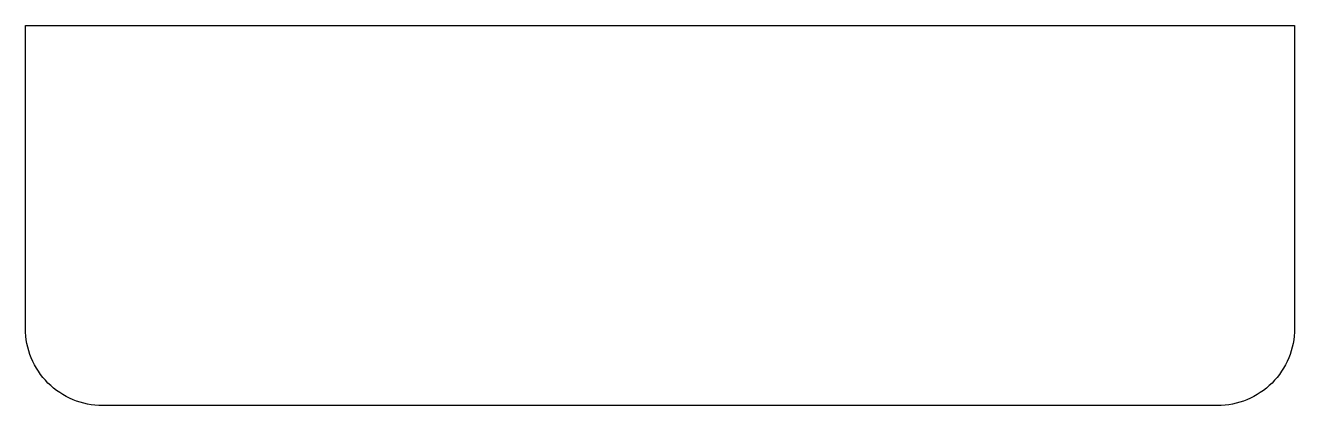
# Model space of a CAD drawing. Extents: x 0 to 444, y 0 to 133.
import ezdxf

# ---------------------------------------------------------------- set-up
doc = ezdxf.new("R2010")
doc.units = 0
doc.layers.get('0').update_dxf_attribs({"color": 2, "linetype": 'CONTINUOUS'})

msp = doc.modelspace()

# ---------------------------------------------------------------- linework, layer by layer
at = {"color": 2, "linetype": 'CONTINUOUS'}
msp.add_lwpolyline([(0, 27), (0, 133), (444, 133), (444, 27, -0.414214), (417, 0), (27, 0, -0.414214)], format="xyb", close=True, dxfattribs=at)

doc.saveas('drawing.dxf')
